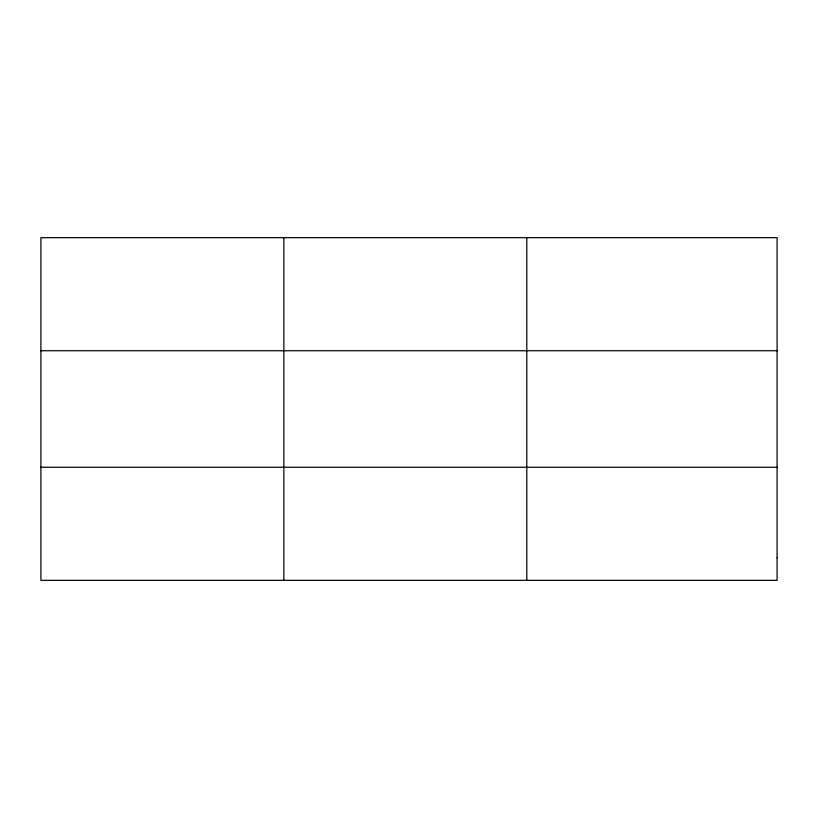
<?xml version="1.0" encoding="UTF-8"?>
<svg xmlns="http://www.w3.org/2000/svg" width="818" height="818" viewBox="0 0 818 818"><rect width="100%" height="100%" fill="white"/><g stroke="black" fill="none" stroke-linecap="round" stroke-linejoin="round"><path stroke-width="1.23" d="M283.846 580.351L283.846 237.649M526.792 580.351L526.792 237.649M40.9 350.738L777.1 350.738M40.9 467.262L777.1 467.262M777.1 557.733L777.1 580.351L40.9 580.351L40.9 237.649L777.1 237.649L777.1 557.733"/></g></svg>
